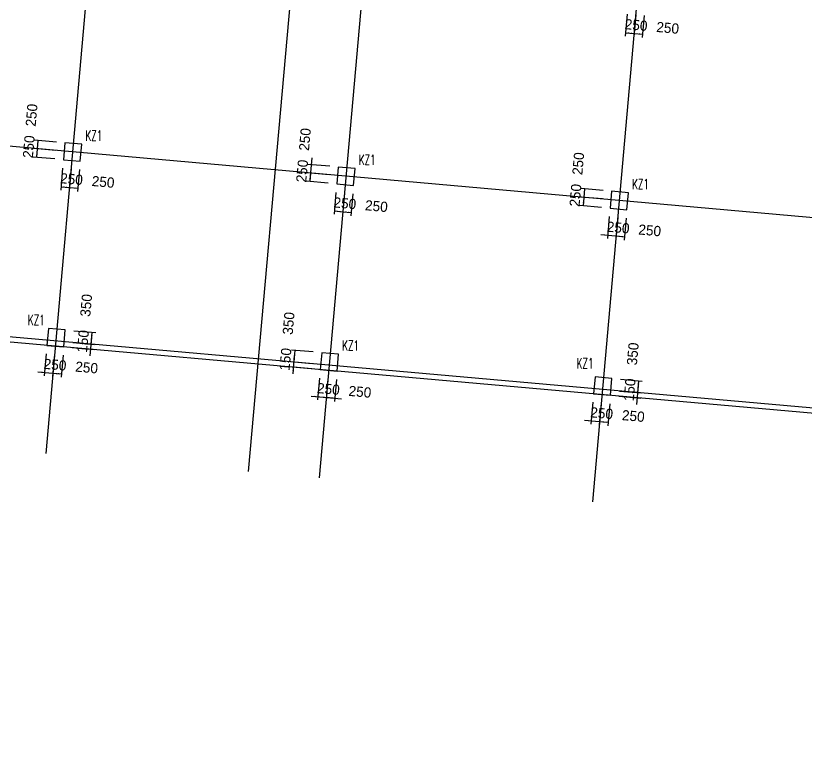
# Model space of a CAD drawing. Extents: x 387171 to 699106, y 11966 to 245688.
# Drawn here: x 522824 to 546155, y 42251 to 64071 of the extents above; entities that cross this region are included whole.
import ezdxf

# ---------------------------------------------------------------- set-up
doc = ezdxf.new("R2010")
doc.units = 0
doc.header["$LTSCALE"] = 100
doc.header["$MEASUREMENT"] = 0
for name, color, linetype in [('COLU', 7, 'Continuous'), ('DIM', 3, 'Continuous'), ('DOTE', 253, 'Continuous'), ('NUM', 7, 'Continuous')]:
    doc.layers.add(name, color=color, linetype=linetype)
doc.styles.add('hztxt', font='hztxt')
doc.styles.get("Standard").update_dxf_attribs({"font": 'standard'})
doc.dimstyles.get("Standard").update_dxf_attribs({"dimtxt": 300, "dimasz": 100, "dimexe": 100, "dimexo": 250, "dimgap": 100, "dimtad": 0, "dimtoh": 1, "dimdec": 0, "dimdsep": 46, "dimcen": 0.09, "dimclrt": 7, "dimadec": 0, "dimazin": 0, "dimtfac": 1, "dimtdec": 4, "dimtofl": 0, "dimtmove": 0, "dimatfit": 3, "dimfxl": 1, "dimtolj": 1, "dimtzin": 0, "dimarcsym": 0})

# ---------------------------------------------------------------- blocks, each defined once
blk = doc.blocks.new('*D960')
at = {"layer": 'DIM', "color": 0, "linetype": 'ByBlock', "lineweight": -2}
for p, q in [((540873, 64121), (540816, 63474)), ((541122, 64099), (541065, 63451)), ((540825, 63573), (541074, 63551))]:
    blk.add_line(p, q, dxfattribs=at)
for points in [[(540825, 63573), (540926, 63581), (540923, 63548)], [(541074, 63551), (540973, 63543), (540976, 63577)]]:
    blk.add_solid(points, dxfattribs=at)
at = {"layer": 'DIM', "color": 7, "linetype": 'Continuous', "lineweight": -2, "insert": (541136, 63797), "char_height": 300, "width": 566.67, "attachment_point": 5, "rotation": 354.9316, "style": 'hztxt'}
blk.add_mtext('250', dxfattribs=at)
blk = doc.blocks.new('*D511')
at = {"layer": 'DIM', "color": 0, "linetype": 'ByBlock', "lineweight": -2}
for p, q in [((541122, 64099), (541065, 63451)), ((541371, 64077), (541314, 63429)), ((541074, 63551), (541323, 63529))]:
    blk.add_line(p, q, dxfattribs=at)
for points in [[(541074, 63551), (541175, 63559), (541172, 63526)], [(541323, 63529), (541222, 63521), (541225, 63554)]]:
    blk.add_solid(points, dxfattribs=at)
at = {"layer": 'DIM', "color": 7, "linetype": 'Continuous', "lineweight": -2, "insert": (542068, 63714), "char_height": 300, "width": 566.67, "attachment_point": 5, "rotation": 354.9316, "style": 'hztxt'}
blk.add_mtext('250', dxfattribs=at)
blk = doc.blocks.new('*D1580')
at = {"layer": 'DIM', "color": 0, "linetype": 'ByBlock', "lineweight": -2}
for p, q in [((540161, 58914), (539513, 58971)), ((539613, 58962), (539591, 58713)), ((540138, 58665), (539491, 58722))]:
    blk.add_line(p, q, dxfattribs=at)
for points in [[(539591, 58713), (539583, 58814), (539616, 58811)], [(539613, 58962), (539620, 58861), (539587, 58864)]]:
    blk.add_solid(points, dxfattribs=at)
at = {"layer": 'DIM', "color": 7, "linetype": 'Continuous', "lineweight": -2, "insert": (539428, 59708), "char_height": 300, "width": 566.67, "attachment_point": 5, "rotation": 84.9316, "style": 'hztxt'}
blk.add_mtext('250', dxfattribs=at)
blk = doc.blocks.new('*D1152')
at = {"layer": 'DIM', "color": 0, "linetype": 'ByBlock', "lineweight": -2}
for p, q in [((540138, 58665), (539491, 58722)), ((539591, 58713), (539569, 58464)), ((540116, 58416), (539469, 58473))]:
    blk.add_line(p, q, dxfattribs=at)
for points in [[(539569, 58464), (539561, 58565), (539594, 58562)], [(539591, 58713), (539598, 58612), (539565, 58615)]]:
    blk.add_solid(points, dxfattribs=at)
at = {"layer": 'DIM', "color": 7, "linetype": 'Continuous', "lineweight": -2, "insert": (539345, 58775), "char_height": 300, "width": 566.67, "attachment_point": 5, "rotation": 84.9316, "style": 'hztxt'}
blk.add_mtext('250', dxfattribs=at)
blk = doc.blocks.new('*D689')
at = {"layer": 'DIM', "color": 0, "linetype": 'ByBlock', "lineweight": -2}
for p, q in [((540343, 58144), (540286, 57497)), ((540592, 58122), (540535, 57475)), ((540096, 57614), (540743, 57557))]:
    blk.add_line(p, q, dxfattribs=at)
for points in [[(540295, 57597), (540194, 57589), (540197, 57622)], [(540544, 57575), (540645, 57582), (540642, 57549)]]:
    blk.add_solid(points, dxfattribs=at)
at = {"layer": 'DIM', "color": 7, "linetype": 'Continuous', "lineweight": -2, "insert": (540606, 57820), "char_height": 300, "width": 566.67, "attachment_point": 5, "rotation": 354.9316, "style": 'hztxt'}
blk.add_mtext('250', dxfattribs=at)
blk = doc.blocks.new('*D653')
at = {"layer": 'DIM', "color": 0, "linetype": 'ByBlock', "lineweight": -2}
for p, q in [((540592, 58122), (540535, 57475)), ((540841, 58100), (540784, 57453)), ((540544, 57575), (540793, 57552))]:
    blk.add_line(p, q, dxfattribs=at)
for points in [[(540544, 57575), (540645, 57582), (540642, 57549)], [(540793, 57552), (540692, 57545), (540695, 57578)]]:
    blk.add_solid(points, dxfattribs=at)
at = {"layer": 'DIM', "color": 7, "linetype": 'Continuous', "lineweight": -2, "insert": (541538, 57737), "char_height": 300, "width": 566.67, "attachment_point": 5, "rotation": 354.9316, "style": 'hztxt'}
blk.add_mtext('250', dxfattribs=at)
blk = doc.blocks.new('*D212')
at = {"layer": 'DIM', "color": 0, "linetype": 'ByBlock', "lineweight": -2}
for p, q in [((539857, 52666), (539800, 52019)), ((540106, 52644), (540049, 51996)), ((539610, 52136), (540257, 52078))]:
    blk.add_line(p, q, dxfattribs=at)
for points in [[(539809, 52118), (539708, 52110), (539711, 52144)], [(540058, 52096), (540159, 52104), (540156, 52071)]]:
    blk.add_solid(points, dxfattribs=at)
at = {"layer": 'DIM', "color": 7, "linetype": 'Continuous', "lineweight": -2, "insert": (540120, 52342), "char_height": 300, "width": 566.67, "attachment_point": 5, "rotation": 354.9316, "style": 'hztxt'}
blk.add_mtext('250', dxfattribs=at)
blk = doc.blocks.new('*D2799')
at = {"layer": 'DIM', "color": 0, "linetype": 'ByBlock', "lineweight": -2}
for p, q in [((540106, 52644), (540049, 51996)), ((540355, 52622), (540298, 51974)), ((540058, 52096), (540307, 52074))]:
    blk.add_line(p, q, dxfattribs=at)
for points in [[(540058, 52096), (540159, 52104), (540156, 52071)], [(540307, 52074), (540206, 52066), (540209, 52099)]]:
    blk.add_solid(points, dxfattribs=at)
at = {"layer": 'DIM', "color": 7, "linetype": 'Continuous', "lineweight": -2, "insert": (541053, 52259), "char_height": 300, "width": 566.67, "attachment_point": 5, "rotation": 354.9316, "style": 'hztxt'}
blk.add_mtext('250', dxfattribs=at)
blk = doc.blocks.new('*D2725')
at = {"layer": 'DIM', "color": 0, "linetype": 'ByBlock', "lineweight": -2}
for p, q in [((540640, 52998), (541287, 52941)), ((541157, 52601), (541205, 53149)), ((540627, 52849), (541274, 52791))]:
    blk.add_line(p, q, dxfattribs=at)
for points in [[(541188, 52950), (541180, 53051), (541213, 53048)], [(541174, 52800), (541182, 52699), (541149, 52702)]]:
    blk.add_solid(points, dxfattribs=at)
at = {"layer": 'DIM', "color": 7, "linetype": 'Continuous', "lineweight": -2, "insert": (540944, 53033), "char_height": 300, "width": 476.67, "attachment_point": 5, "rotation": 84.9316, "style": 'hztxt'}
blk.add_mtext('150', dxfattribs=at)
blk = doc.blocks.new('*D2312')
at = {"layer": 'DIM', "color": 0, "linetype": 'ByBlock', "lineweight": -2}
for p, q in [((540671, 53347), (541318, 53289)), ((541188, 52950), (541219, 53298)), ((540640, 52998), (541287, 52941))]:
    blk.add_line(p, q, dxfattribs=at)
for points in [[(541219, 53298), (541226, 53197), (541193, 53200)], [(541188, 52950), (541180, 53051), (541213, 53048)]]:
    blk.add_solid(points, dxfattribs=at)
at = {"layer": 'DIM', "color": 7, "linetype": 'Continuous', "lineweight": -2, "insert": (541038, 54094), "char_height": 300, "width": 566.67, "attachment_point": 5, "rotation": 84.9316, "style": 'hztxt'}
blk.add_mtext('350', dxfattribs=at)
blk = doc.blocks.new('*D1837')
at = {"layer": 'DIM', "color": 0, "linetype": 'ByBlock', "lineweight": -2}
for p, q in [((531562, 59877), (531505, 59230)), ((532092, 59629), (531445, 59687)), ((532070, 59380), (531423, 59438))]:
    blk.add_line(p, q, dxfattribs=at)
for points in [[(531544, 59678), (531537, 59779), (531570, 59776)], [(531522, 59429), (531530, 59328), (531497, 59331)]]:
    blk.add_solid(points, dxfattribs=at)
at = {"layer": 'DIM', "color": 7, "linetype": 'Continuous', "lineweight": -2, "insert": (531360, 60423), "char_height": 300, "width": 566.67, "attachment_point": 5, "rotation": 84.9316, "style": 'hztxt'}
blk.add_mtext('250', dxfattribs=at)
blk = doc.blocks.new('*D1440')
at = {"layer": 'DIM', "color": 0, "linetype": 'ByBlock', "lineweight": -2}
for p, q in [((532070, 59380), (531423, 59438)), ((531522, 59429), (531500, 59180)), ((532048, 59131), (531401, 59189))]:
    blk.add_line(p, q, dxfattribs=at)
for points in [[(531500, 59180), (531492, 59281), (531526, 59278)], [(531522, 59429), (531530, 59328), (531497, 59331)]]:
    blk.add_solid(points, dxfattribs=at)
at = {"layer": 'DIM', "color": 7, "linetype": 'Continuous', "lineweight": -2, "insert": (531277, 59491), "char_height": 300, "width": 566.67, "attachment_point": 5, "rotation": 84.9316, "style": 'hztxt'}
blk.add_mtext('250', dxfattribs=at)
blk = doc.blocks.new('*D1352')
at = {"layer": 'DIM', "color": 0, "linetype": 'ByBlock', "lineweight": -2}
for p, q in [((532275, 58860), (532218, 58213)), ((532524, 58838), (532467, 58191)), ((532226, 58312), (532475, 58290))]:
    blk.add_line(p, q, dxfattribs=at)
for points in [[(532226, 58312), (532327, 58320), (532325, 58287)], [(532475, 58290), (532374, 58282), (532377, 58316)]]:
    blk.add_solid(points, dxfattribs=at)
at = {"layer": 'DIM', "color": 7, "linetype": 'Continuous', "lineweight": -2, "insert": (532538, 58536), "char_height": 300, "width": 566.67, "attachment_point": 5, "rotation": 354.9316, "style": 'hztxt'}
blk.add_mtext('250', dxfattribs=at)
blk = doc.blocks.new('*D922')
at = {"layer": 'DIM', "color": 0, "linetype": 'ByBlock', "lineweight": -2}
for p, q in [((532524, 58838), (532467, 58191)), ((532773, 58816), (532716, 58168)), ((532475, 58290), (532724, 58268))]:
    blk.add_line(p, q, dxfattribs=at)
for points in [[(532475, 58290), (532577, 58298), (532574, 58265)], [(532724, 58268), (532623, 58260), (532626, 58293)]]:
    blk.add_solid(points, dxfattribs=at)
at = {"layer": 'DIM', "color": 7, "linetype": 'Continuous', "lineweight": -2, "insert": (533470, 58453), "char_height": 300, "width": 566.67, "attachment_point": 5, "rotation": 354.9316, "style": 'hztxt'}
blk.add_mtext('250', dxfattribs=at)
blk = doc.blocks.new('*D474')
at = {"layer": 'DIM', "color": 0, "linetype": 'ByBlock', "lineweight": -2}
for p, q in [((531606, 54151), (530959, 54208)), ((531058, 54199), (531028, 53851)), ((531575, 53802), (530928, 53860))]:
    blk.add_line(p, q, dxfattribs=at)
for points in [[(531058, 54199), (531066, 54098), (531033, 54101)], [(531028, 53851), (531020, 53952), (531053, 53949)]]:
    blk.add_solid(points, dxfattribs=at)
at = {"layer": 'DIM', "color": 7, "linetype": 'Continuous', "lineweight": -2, "insert": (530878, 54995), "char_height": 300, "width": 566.67, "attachment_point": 5, "rotation": 84.9316, "style": 'hztxt'}
blk.add_mtext('350', dxfattribs=at)
blk = doc.blocks.new('*D440')
at = {"layer": 'DIM', "color": 0, "linetype": 'ByBlock', "lineweight": -2}
for p, q in [((531045, 54050), (530997, 53502)), ((531562, 53653), (530915, 53710)), ((531575, 53802), (530928, 53860))]:
    blk.add_line(p, q, dxfattribs=at)
for points in [[(531028, 53851), (531020, 53952), (531053, 53949)], [(531014, 53701), (531022, 53600), (530989, 53603)]]:
    blk.add_solid(points, dxfattribs=at)
at = {"layer": 'DIM', "color": 7, "linetype": 'Continuous', "lineweight": -2, "insert": (530784, 53934), "char_height": 300, "width": 476.67, "attachment_point": 5, "rotation": 84.9316, "style": 'hztxt'}
blk.add_mtext('150', dxfattribs=at)
blk = doc.blocks.new('*D2982')
at = {"layer": 'DIM', "color": 0, "linetype": 'ByBlock', "lineweight": -2}
for p, q in [((531789, 53382), (531732, 52734)), ((532038, 53359), (531981, 52712)), ((531541, 52851), (532189, 52794))]:
    blk.add_line(p, q, dxfattribs=at)
for points in [[(531741, 52834), (531639, 52826), (531642, 52859)], [(531990, 52812), (532091, 52819), (532088, 52786)]]:
    blk.add_solid(points, dxfattribs=at)
at = {"layer": 'DIM', "color": 7, "linetype": 'Continuous', "lineweight": -2, "insert": (532052, 53057), "char_height": 300, "width": 566.67, "attachment_point": 5, "rotation": 354.9316, "style": 'hztxt'}
blk.add_mtext('250', dxfattribs=at)
blk = doc.blocks.new('*D2590')
at = {"layer": 'DIM', "color": 0, "linetype": 'ByBlock', "lineweight": -2}
for p, q in [((532038, 53359), (531981, 52712)), ((532287, 53337), (532230, 52690)), ((531790, 52829), (532438, 52772))]:
    blk.add_line(p, q, dxfattribs=at)
for points in [[(531990, 52812), (531888, 52804), (531891, 52837)], [(532239, 52790), (532340, 52797), (532337, 52764)]]:
    blk.add_solid(points, dxfattribs=at)
at = {"layer": 'DIM', "color": 7, "linetype": 'Continuous', "lineweight": -2, "insert": (532984, 52974), "char_height": 300, "width": 566.67, "attachment_point": 5, "rotation": 354.9316, "style": 'hztxt'}
blk.add_mtext('250', dxfattribs=at)
blk = doc.blocks.new('*D2514')
at = {"layer": 'DIM', "color": 0, "linetype": 'ByBlock', "lineweight": -2}
for p, q in [((524024, 60345), (523376, 60402)), ((523476, 60393), (523454, 60144)), ((524002, 60096), (523354, 60153))]:
    blk.add_line(p, q, dxfattribs=at)
for points in [[(523454, 60144), (523446, 60245), (523479, 60243)], [(523476, 60393), (523484, 60292), (523451, 60295)]]:
    blk.add_solid(points, dxfattribs=at)
at = {"layer": 'DIM', "color": 7, "linetype": 'Continuous', "lineweight": -2, "insert": (523291, 61139), "char_height": 300, "width": 566.67, "attachment_point": 5, "rotation": 84.9316, "style": 'hztxt'}
blk.add_mtext('250', dxfattribs=at)
blk = doc.blocks.new('*D2082')
at = {"layer": 'DIM', "color": 0, "linetype": 'ByBlock', "lineweight": -2}
for p, q in [((524002, 60096), (523354, 60153)), ((523454, 60144), (523432, 59895)), ((523980, 59847), (523332, 59904))]:
    blk.add_line(p, q, dxfattribs=at)
for points in [[(523432, 59895), (523424, 59996), (523457, 59993)], [(523454, 60144), (523462, 60043), (523429, 60046)]]:
    blk.add_solid(points, dxfattribs=at)
at = {"layer": 'DIM', "color": 7, "linetype": 'Continuous', "lineweight": -2, "insert": (523208, 60207), "char_height": 300, "width": 566.67, "attachment_point": 5, "rotation": 84.9316, "style": 'hztxt'}
blk.add_mtext('250', dxfattribs=at)
blk = doc.blocks.new('*D1620')
at = {"layer": 'DIM', "color": 0, "linetype": 'ByBlock', "lineweight": -2}
for p, q in [((524207, 59576), (524149, 58928)), ((524456, 59554), (524398, 58906)), ((524158, 59028), (524407, 59006))]:
    blk.add_line(p, q, dxfattribs=at)
for points in [[(524158, 59028), (524259, 59036), (524256, 59002)], [(524407, 59006), (524306, 58998), (524309, 59031)]]:
    blk.add_solid(points, dxfattribs=at)
at = {"layer": 'DIM', "color": 7, "linetype": 'Continuous', "lineweight": -2, "insert": (524469, 59251), "char_height": 300, "width": 566.67, "attachment_point": 5, "rotation": 354.9316, "style": 'hztxt'}
blk.add_mtext('250', dxfattribs=at)
blk = doc.blocks.new('*D1588')
at = {"layer": 'DIM', "color": 0, "linetype": 'ByBlock', "lineweight": -2}
for p, q in [((524456, 59554), (524398, 58906)), ((524705, 59531), (524647, 58884)), ((524407, 59006), (524656, 58984))]:
    blk.add_line(p, q, dxfattribs=at)
for points in [[(524407, 59006), (524508, 59013), (524505, 58980)], [(524656, 58984), (524555, 58976), (524558, 59009)]]:
    blk.add_solid(points, dxfattribs=at)
at = {"layer": 'DIM', "color": 7, "linetype": 'Continuous', "lineweight": -2, "insert": (525402, 59168), "char_height": 300, "width": 566.67, "attachment_point": 5, "rotation": 354.9316, "style": 'hztxt'}
blk.add_mtext('250', dxfattribs=at)
blk = doc.blocks.new('*D1115')
at = {"layer": 'DIM', "color": 0, "linetype": 'ByBlock', "lineweight": -2}
for p, q in [((523721, 54097), (523663, 53450)), ((523970, 54075), (523912, 53428)), ((523473, 53567), (524120, 53510))]:
    blk.add_line(p, q, dxfattribs=at)
for points in [[(523672, 53549), (523571, 53542), (523574, 53575)], [(523921, 53527), (524022, 53535), (524019, 53502)]]:
    blk.add_solid(points, dxfattribs=at)
at = {"layer": 'DIM', "color": 7, "linetype": 'Continuous', "lineweight": -2, "insert": (523983, 53773), "char_height": 300, "width": 566.67, "attachment_point": 5, "rotation": 354.9316, "style": 'hztxt'}
blk.add_mtext('250', dxfattribs=at)
blk = doc.blocks.new('*D700')
at = {"layer": 'DIM', "color": 0, "linetype": 'ByBlock', "lineweight": -2}
for p, q in [((523970, 54075), (523912, 53428)), ((524219, 54053), (524161, 53406)), ((523921, 53527), (524170, 53505))]:
    blk.add_line(p, q, dxfattribs=at)
for points in [[(523921, 53527), (524022, 53535), (524019, 53502)], [(524170, 53505), (524069, 53497), (524072, 53531)]]:
    blk.add_solid(points, dxfattribs=at)
at = {"layer": 'DIM', "color": 7, "linetype": 'Continuous', "lineweight": -2, "insert": (524916, 53690), "char_height": 300, "width": 566.67, "attachment_point": 5, "rotation": 354.9316, "style": 'hztxt'}
blk.add_mtext('250', dxfattribs=at)
blk = doc.blocks.new('*D622')
at = {"layer": 'DIM', "color": 0, "linetype": 'ByBlock', "lineweight": -2}
for p, q in [((524503, 54429), (525151, 54372)), ((525020, 54032), (525069, 54580)), ((524490, 54280), (525137, 54223))]:
    blk.add_line(p, q, dxfattribs=at)
for points in [[(525051, 54381), (525043, 54482), (525076, 54479)], [(525038, 54231), (525046, 54130), (525012, 54133)]]:
    blk.add_solid(points, dxfattribs=at)
at = {"layer": 'DIM', "color": 7, "linetype": 'Continuous', "lineweight": -2, "insert": (524807, 54464), "char_height": 300, "width": 476.67, "attachment_point": 5, "rotation": 84.9316, "style": 'hztxt'}
blk.add_mtext('150', dxfattribs=at)
blk = doc.blocks.new('*D221')
at = {"layer": 'DIM', "color": 0, "linetype": 'ByBlock', "lineweight": -2}
for p, q in [((524534, 54778), (525182, 54721)), ((525051, 54381), (525082, 54729)), ((524503, 54429), (525151, 54372))]:
    blk.add_line(p, q, dxfattribs=at)
for points in [[(525082, 54729), (525090, 54628), (525057, 54631)], [(525051, 54381), (525043, 54482), (525076, 54479)]]:
    blk.add_solid(points, dxfattribs=at)
at = {"layer": 'DIM', "color": 7, "linetype": 'Continuous', "lineweight": -2, "insert": (524902, 55525), "char_height": 300, "width": 566.67, "attachment_point": 5, "rotation": 84.9316, "style": 'hztxt'}
blk.add_mtext('350', dxfattribs=at)

msp = doc.modelspace()

# ---------------------------------------------------------------- linework, layer by layer
at = {"color": 6, "lineweight": 30}
msp.add_lwpolyline([(476181.3, 232428.8), (494258.1, 233154.4), (494258.1, 231537.9), (540808.1, 231537.9), (540808.1, 232387.9), (590208.1, 232387.9), (590208.1, 232187.9), (593108.1, 232187.9), (593108.1, 230737.9), (608058.1, 230737.9), (608058.1, 231687.9), (648158.1, 231687.9), (648158.1, 230737.9), (657058.1, 230737.9), (657158.1, 196187.9), (658248.2, 196187.9), (663075.9, 83077.9), (659946, 47787.8), (654318.1, 48286.9), (653832.2, 42808.4), (496133.5, 56794.9), (482757.4, 68610.1), (476181.3, 232428.8)], dxfattribs=at)
at = {"layer": 'COLU'}
for points in [[(524228.7, 59824.7), (524726.8, 59780.5), (524771, 60278.6), (524272.9, 60322.7)], [(532297.1, 59109.1), (532795.1, 59064.9), (532839.3, 59563), (532341.2, 59607.1)], [(540365.4, 58393.5), (540863.4, 58349.3), (540907.6, 58847.4), (540409.6, 58891.6)], [(523742.9, 54346.2), (524240.9, 54302), (524285.1, 54800.1), (523787, 54844.2)], [(531811.2, 53630.6), (532309.2, 53586.4), (532353.4, 54084.5), (531855.4, 54128.6)], [(539879.5, 52915), (540377.6, 52870.8), (540421.7, 53368.9), (539923.7, 53413.1)]]:
    msp.add_lwpolyline(points, close=True, dxfattribs=at)
at = {"layer": 'DOTE'}
for p, q in [((525997.3, 76935.3), (523710.8, 51155.1)), ((531973.8, 76405.3), (529687.4, 50625)), ((533562.1, 70542), (531779.1, 50439.5)), ((541630.4, 69826.5), (539847.5, 49723.9)), ((662308.9, 47829.2), (489036.8, 63196.9)), ((661814.2, 42251.1), (496111.9, 56947.4))]:
    msp.add_line(p, q, dxfattribs=at)

# ---------------------------------------------------------------- texts
at = {"layer": 'NUM', "color": 200, "width": 0.7}
for p in [(524877, 60384.6), (532945.4, 59669), (541013.7, 58953.5), (523179.5, 54943.6), (532459.5, 54190.5), (539377.5, 53663.9)]:
    msp.add_text('KZ1', height=300, dxfattribs=at).set_placement(p)

# ---------------------------------------------------------------- dimensions: what is measured, and where the dimension line sits
at = {"layer": 'DIM', "color": 200}
for p1, p2, picture, middle in [((540895.5, 64370.1), (541144.5, 64348), '*D960', (540629.7, 63841.5)), ((541144.5, 64348), (541393.5, 64325.9), '*D511', (541562.1, 63758.8)), ((524272.9, 60322.7), (524250.8, 60073.7), '*D2514', (523246.3, 60632.7)), ((532341.2, 59607.1), (532319.2, 59358.1), '*D1837', (531314.6, 59917.1)), ((524250.8, 60073.7), (524228.7, 59824.7), '*D2082', (523163.6, 59700.2)), ((540409.6, 58891.6), (540387.5, 58642.5), '*D1580', (539382.9, 59201.5)), ((524228.7, 59824.7), (524477.8, 59802.6), '*D1620', (523962.9, 59296.1)), ((524477.8, 59802.6), (524726.8, 59780.5), '*D1588', (524895.4, 59213.4)), ((532319.2, 59358.1), (532297.1, 59109.1), '*D1440', (531231.9, 58984.6)), ((532297.1, 59109.1), (532546.1, 59087), '*D1352', (532031.3, 58580.5)), ((532546.1, 59087), (532795.1, 59064.9), '*D922', (532963.8, 58497.8)), ((540387.5, 58642.5), (540365.4, 58393.5), '*D1152', (539300.2, 58269)), ((540365.4, 58393.5), (540614.4, 58371.4), '*D689', (540099.6, 57864.9)), ((540614.4, 58371.4), (540863.4, 58349.3), '*D653', (541032.1, 57782.2)), ((524254.2, 54451.4), (524285.1, 54800.1), '*D221', (524852.2, 54968.7)), ((531855.4, 54128.6), (531824.4, 53780), '*D474', (530828.7, 54438.6)), ((524240.9, 54302), (524254.2, 54451.4), '*D622', (524770.9, 54052.3)), ((540390.8, 53020.3), (540421.7, 53368.9), '*D2312', (540988.8, 53537.5)), ((523742.9, 54346.2), (523991.9, 54324.1), '*D1115', (523477, 53817.6)), ((523991.9, 54324.1), (524240.9, 54302), '*D700', (524409.5, 53734.9)), ((531824.4, 53780), (531811.2, 53630.6), '*D440', (530747.4, 53522.2)), ((531811.2, 53630.6), (532060.2, 53608.5), '*D2982', (531545.4, 53102)), ((532060.2, 53608.5), (532309.2, 53586.4), '*D2590', (532477.9, 53019.3)), ((540377.6, 52870.8), (540390.8, 53020.3), '*D2725', (540907.6, 52621.1)), ((539879.5, 52915), (540128.5, 52892.9), '*D212', (539613.7, 52386.4)), ((540128.5, 52892.9), (540377.6, 52870.8), '*D2799', (540546.2, 52303.7))]:
    dim = msp.add_aligned_dim(p1=p1, p2=p2, distance=-800, dimstyle='Standard', dxfattribs=at)
    dim.commit()
    dim.dimension.update_dxf_attribs({"geometry": picture, "text_midpoint": middle})

doc.saveas('drawing.dxf')
